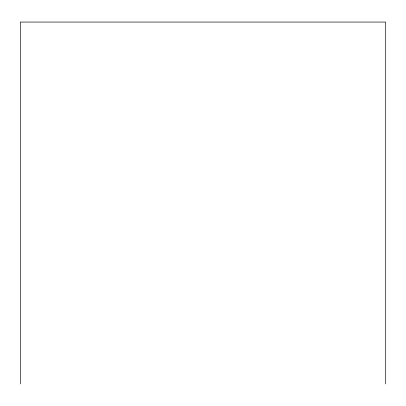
<?xml version="1.0" encoding="UTF-8"?>
<svg xmlns="http://www.w3.org/2000/svg" width="406" height="406" viewBox="0 0 406 406"><rect width="100%" height="100%" fill="white"/><g stroke="black" fill="none" stroke-linecap="round" stroke-linejoin="round"><path stroke-width="0.61" d="M385.7 383.939L385.7 22.061L20.3 22.061L20.3 383.939"/></g></svg>
